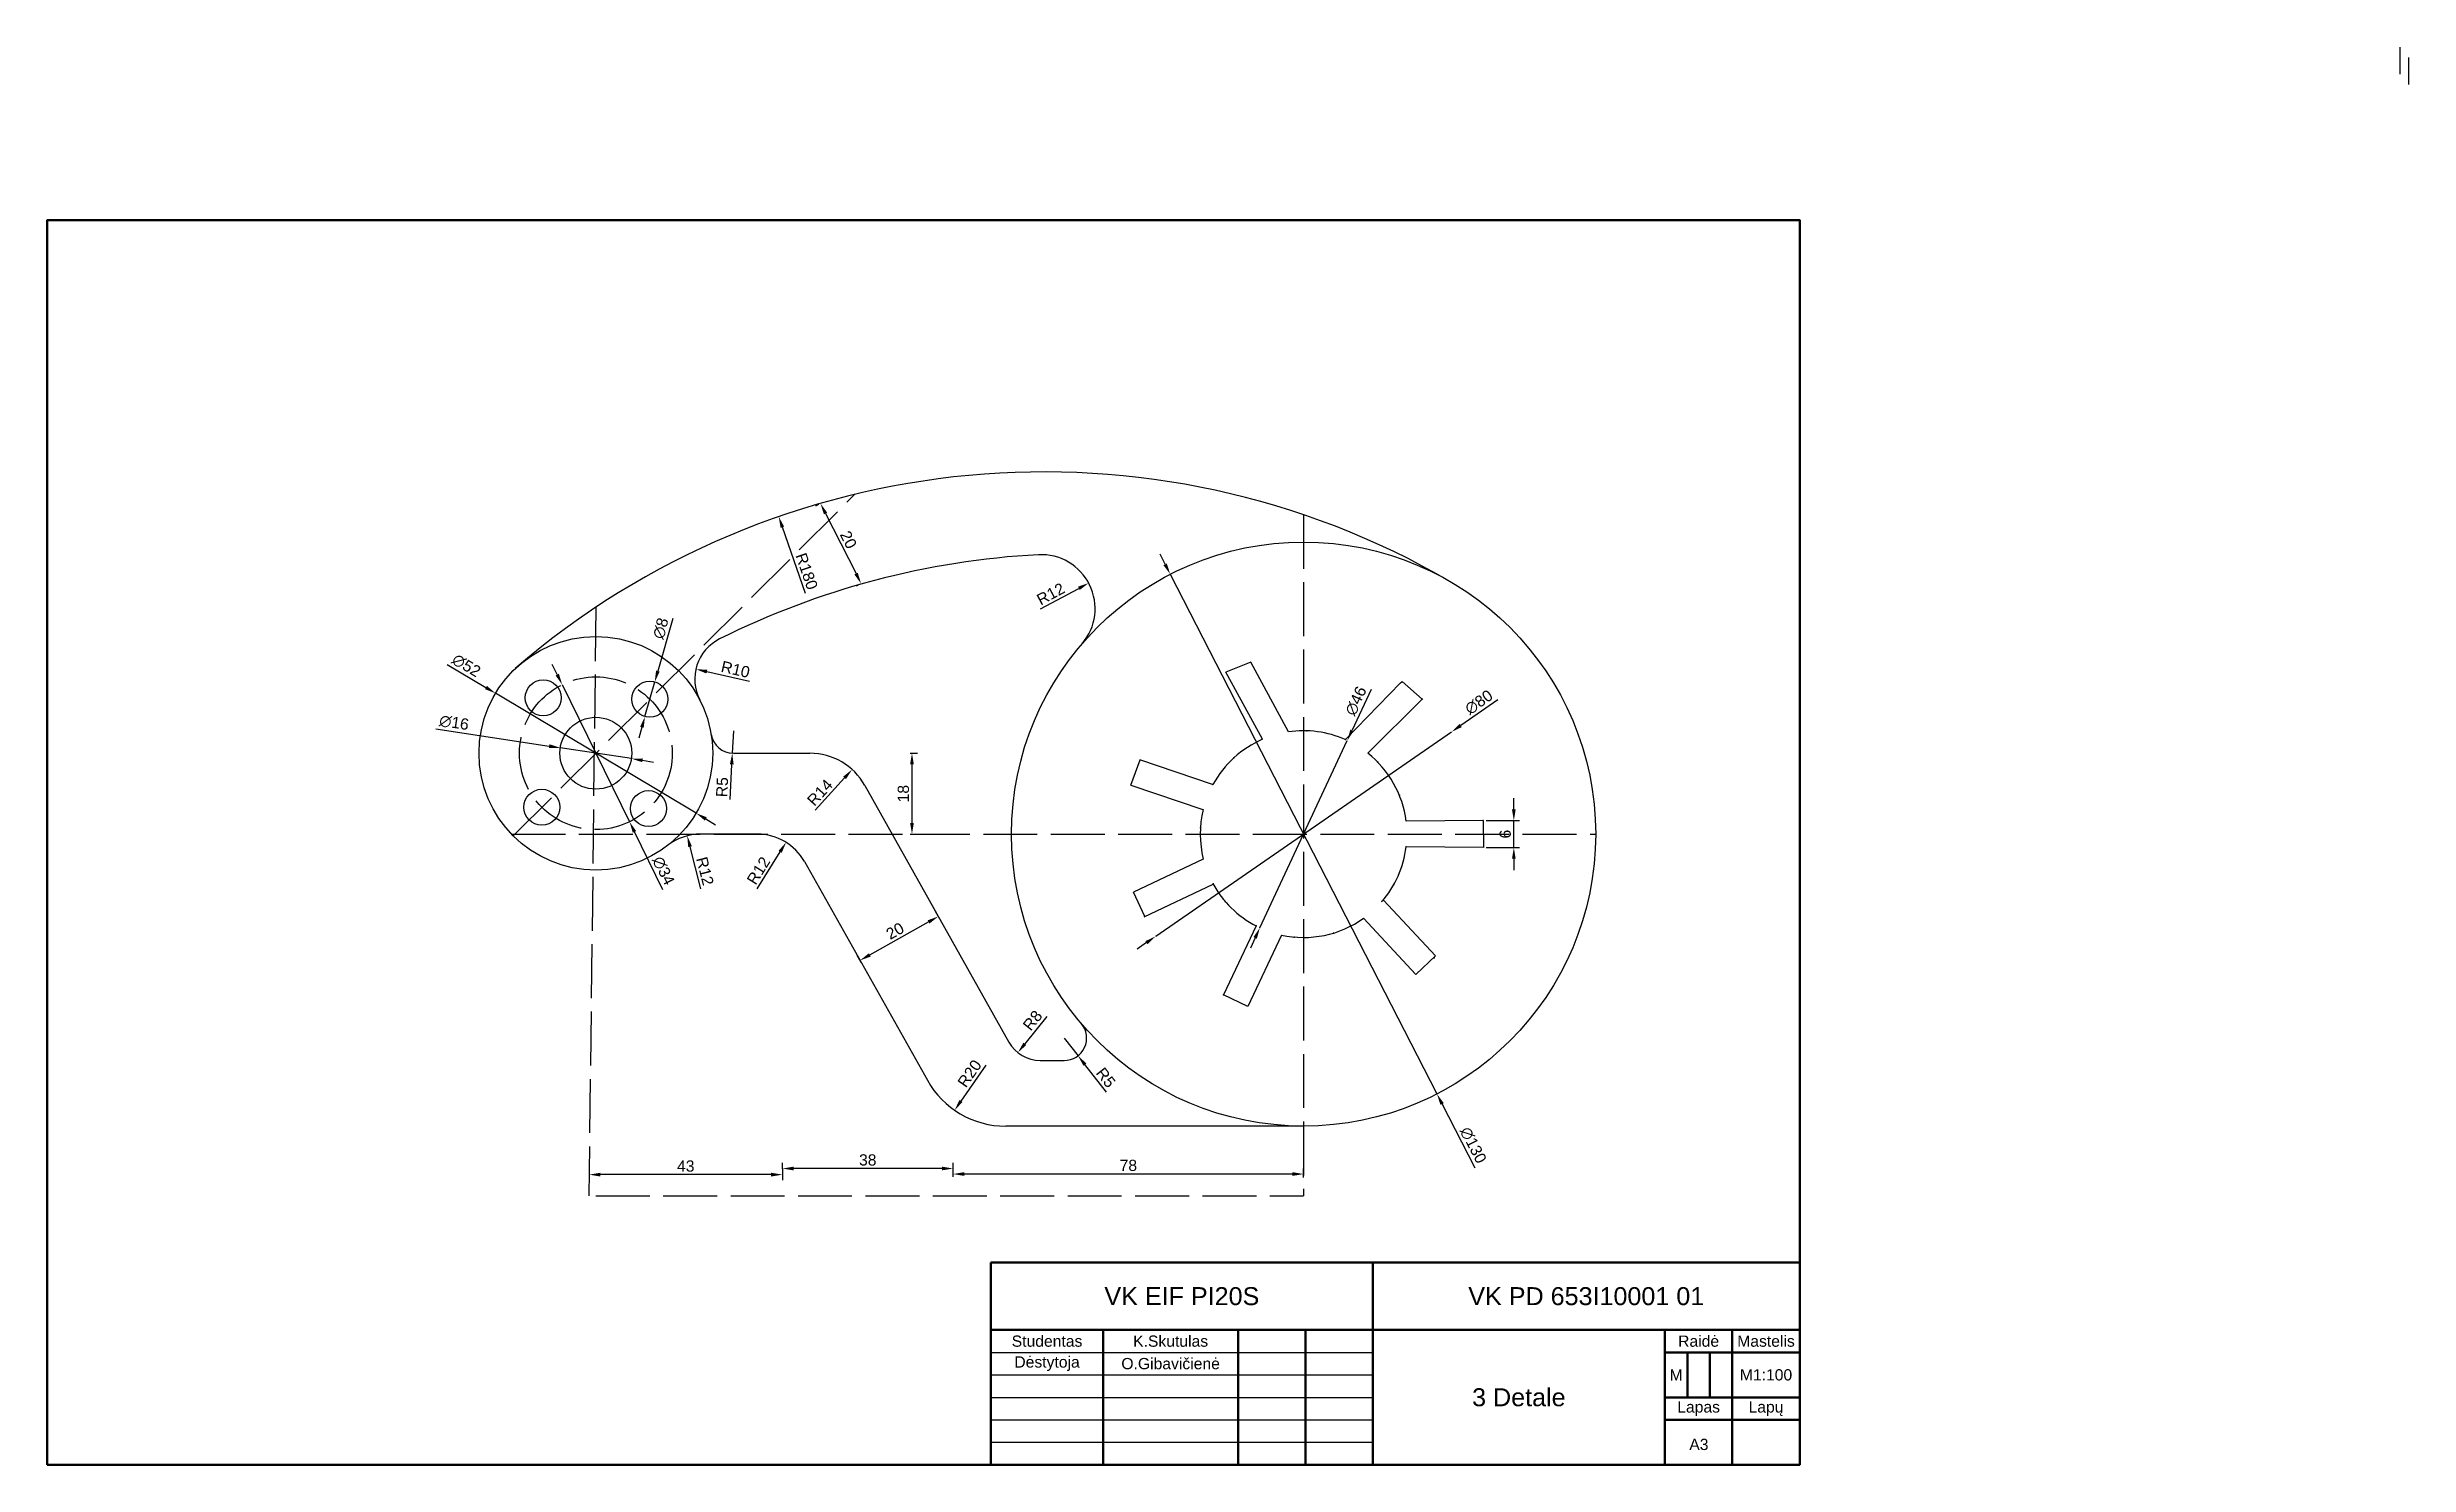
# Model space of a CAD drawing. Header units: millimetres. Extents: x 20 to 546, y 10 to 325.
import ezdxf

# ---------------------------------------------------------------- set-up
doc = ezdxf.new("R2010")
doc.units = ezdxf.units.MM
doc.linetypes.add('ACAD_ISO02W100', pattern=[15, 12, -3])
doc.layers.add('Asys', color=1, linetype='ACAD_ISO02W100')
doc.layers.add('Matmenys', color=74, linetype='Continuous')
doc.layers.add('Konturas', color=7, linetype='Continuous', lineweight=30)
doc.styles.get("Standard").update_dxf_attribs({"font": 'arial.ttf'})
doc.dimstyles.new('ISO-25', dxfattribs={"dimtxt": 2.5, "dimasz": 2.5, "dimexe": 1.25, "dimexo": 0.625, "dimtad": 1, "dimtxsty": 'Standard', "dimcen": 2.5, "dimadec": 0, "dimazin": 0, "dimtfac": 1, "dimtmove": 0, "dimatfit": 3, "dimfxl": 1, "dimarcsym": 0})

# ---------------------------------------------------------------- blocks, each defined once
blk = doc.blocks.new('*D4')
at = {"layer": 'Defpoints', "color": 0, "lineweight": 30, "transparency": 16777216}
for p in [(218.32, 132.04), (218.89, 131.02), (201.45, 121.23)]:
    blk.add_point(p, dxfattribs=at)
at = {"layer": 'Matmenys', "color": 0, "lineweight": -2, "transparency": 16777216}
for p, q in [((218.58, 131.57), (217.7, 133.13)), ((203.06, 123.47), (216.14, 130.82)), ((201.15, 121.77), (200.27, 123.34))]:
    blk.add_line(p, q, dxfattribs=at)
at = {"layer": 'Matmenys', "color": 0, "lineweight": 30, "transparency": 16777216}
for points in [[(215.93, 131.18), (216.34, 130.45), (218.32, 132.04)], [(202.85, 123.84), (203.26, 123.11), (200.88, 122.25)]]:
    blk.add_solid(points, dxfattribs=at)
at = {"layer": 'Matmenys', "color": 0, "lineweight": 30, "transparency": 16777216, "insert": (208.67, 128.8), "char_height": 2.5, "attachment_point": 5, "rotation": 29.3165}
blk.add_mtext('20', dxfattribs=at)
blk = doc.blocks.new('*D5')
at = {"layer": 'Defpoints', "color": 0, "lineweight": 30, "transparency": 16777216}
for p in [(246.31, 104.97), (249.39, 101.03)]:
    blk.add_point(p, dxfattribs=at)
at = {"layer": 'Matmenys', "color": 0, "lineweight": -2, "transparency": 16777216}
for p, q in [((246.31, 104.97), (249.39, 101.03)), ((255.73, 92.91), (250.93, 99.06))]:
    blk.add_line(p, q, dxfattribs=at)
at = {"layer": 'Matmenys', "color": 0, "lineweight": 30, "transparency": 16777216}
blk.add_solid([(251.25, 99.32), (250.6, 98.8), (249.39, 101.03)], dxfattribs=at)
at = {"layer": 'Matmenys', "color": 0, "lineweight": 30, "transparency": 16777216, "insert": (255.59, 96.17), "char_height": 2.5, "attachment_point": 5, "rotation": 308.0207}
blk.add_mtext('R5', dxfattribs=at)
blk = doc.blocks.new('*D6')
at = {"layer": 'Defpoints', "color": 0, "lineweight": 30, "transparency": 16777216}
for p in [(241, 107.98), (236.01, 101.73)]:
    blk.add_point(p, dxfattribs=at)
at = {"layer": 'Matmenys', "color": 0, "lineweight": -2, "transparency": 16777216}
blk.add_line((242.43, 109.77), (237.57, 103.69), dxfattribs=at)
at = {"layer": 'Matmenys', "color": 0, "lineweight": 30, "transparency": 16777216}
blk.add_solid([(237.24, 103.95), (237.89, 103.43), (236.01, 101.73)], dxfattribs=at)
at = {"layer": 'Matmenys', "color": 0, "lineweight": 30, "transparency": 16777216, "insert": (239.29, 108.89), "char_height": 2.5, "attachment_point": 5, "rotation": 51.3747}
blk.add_mtext('R8', dxfattribs=at)
blk = doc.blocks.new('*D7')
at = {"layer": 'Defpoints', "color": 0, "lineweight": 30, "transparency": 16777216}
for p in [(233.3, 105.36), (221.93, 88.91)]:
    blk.add_point(p, dxfattribs=at)
at = {"layer": 'Matmenys', "color": 0, "lineweight": -2, "transparency": 16777216}
blk.add_line((228.87, 98.95), (223.35, 90.96), dxfattribs=at)
at = {"layer": 'Matmenys', "color": 0, "lineweight": 30, "transparency": 16777216}
blk.add_solid([(223.01, 91.2), (223.69, 90.73), (221.93, 88.91)], dxfattribs=at)
at = {"layer": 'Matmenys', "color": 0, "lineweight": 30, "transparency": 16777216, "insert": (225.26, 97.07), "char_height": 2.5, "attachment_point": 5, "rotation": 55.3445}
blk.add_mtext('R20', dxfattribs=at)
blk = doc.blocks.new('*D8')
at = {"layer": 'Defpoints', "color": 0, "lineweight": 30, "transparency": 16777216}
for p in [(199.12, 164.74), (189.73, 154.36)]:
    blk.add_point(p, dxfattribs=at)
at = {"layer": 'Matmenys', "color": 0, "lineweight": -2, "transparency": 16777216}
blk.add_line((190.93, 155.68), (197.45, 162.88), dxfattribs=at)
at = {"layer": 'Matmenys', "color": 0, "lineweight": 30, "transparency": 16777216}
blk.add_solid([(197.14, 163.16), (197.75, 162.6), (199.12, 164.74)], dxfattribs=at)
at = {"layer": 'Matmenys', "color": 0, "lineweight": 30, "transparency": 16777216, "insert": (191.95, 159.62), "char_height": 2.5, "attachment_point": 5, "rotation": 47.8521}
blk.add_mtext('R14', dxfattribs=at)
blk = doc.blocks.new('*D9')
at = {"layer": 'Defpoints', "color": 0, "lineweight": 30, "transparency": 16777216}
for p in [(172.45, 168.36), (172.69, 173.36)]:
    blk.add_point(p, dxfattribs=at)
at = {"layer": 'Matmenys', "color": 0, "lineweight": -2, "transparency": 16777216}
for p, q in [((172.69, 173.36), (172.45, 168.36)), ((171.96, 158.08), (172.33, 165.87))]:
    blk.add_line(p, q, dxfattribs=at)
at = {"layer": 'Matmenys', "color": 0, "lineweight": 30, "transparency": 16777216}
blk.add_solid([(171.92, 165.89), (172.75, 165.85), (172.45, 168.36)], dxfattribs=at)
at = {"layer": 'Matmenys', "color": 0, "lineweight": 30, "transparency": 16777216, "insert": (170.19, 160.81), "char_height": 2.5, "attachment_point": 5, "rotation": 87.2881}
blk.add_mtext('R5', dxfattribs=at)
blk = doc.blocks.new('*D10')
at = {"layer": 'Defpoints', "color": 0, "lineweight": 30, "transparency": 16777216}
for p in [(162.43, 149.98), (165.42, 138.36)]:
    blk.add_point(p, dxfattribs=at)
at = {"layer": 'Matmenys', "color": 0, "lineweight": -2, "transparency": 16777216}
blk.add_line((165.47, 138.17), (163.05, 147.56), dxfattribs=at)
at = {"layer": 'Matmenys', "color": 0, "lineweight": 30, "transparency": 16777216}
blk.add_solid([(163.46, 147.66), (162.65, 147.46), (162.43, 149.98)], dxfattribs=at)
at = {"layer": 'Matmenys', "color": 0, "lineweight": 30, "transparency": 16777216, "insert": (166.39, 142.12), "char_height": 2.5, "attachment_point": 5, "rotation": 284.408}
blk.add_mtext('R12', dxfattribs=at)
blk = doc.blocks.new('*D11')
at = {"layer": 'Defpoints', "color": 0, "lineweight": 30, "transparency": 16777216}
for p in [(184.43, 148.54), (178.07, 138.36)]:
    blk.add_point(p, dxfattribs=at)
at = {"layer": 'Matmenys', "color": 0, "lineweight": -2, "transparency": 16777216}
blk.add_line((177.96, 138.19), (183.1, 146.42), dxfattribs=at)
at = {"layer": 'Matmenys', "color": 0, "lineweight": 30, "transparency": 16777216}
blk.add_solid([(182.75, 146.64), (183.46, 146.19), (184.43, 148.54)], dxfattribs=at)
at = {"layer": 'Matmenys', "color": 0, "lineweight": 30, "transparency": 16777216, "insert": (178.28, 142.24), "char_height": 2.5, "attachment_point": 5, "rotation": 58.0046}
blk.add_mtext('R12', dxfattribs=at)
blk = doc.blocks.new('*D12')
at = {"layer": 'Defpoints', "color": 0, "lineweight": -3, "transparency": 16777216}
for p in [(155.2, 184.23), (153.02, 176.53)]:
    blk.add_point(p, dxfattribs=at)
at = {"layer": 'Matmenys', "color": 0, "lineweight": -2, "transparency": 16777216}
for p, q in [((159.19, 198.31), (155.89, 186.63)), ((153.02, 176.53), (155.2, 184.23)), ((152.34, 174.13), (151.66, 171.72))]:
    blk.add_line(p, q, dxfattribs=at)
at = {"layer": 'Matmenys', "color": 0, "lineweight": -3, "transparency": 16777216}
for points in [[(155.49, 186.75), (156.29, 186.52), (155.2, 184.23)], [(151.94, 174.24), (152.74, 174.01), (153.02, 176.53)]]:
    blk.add_solid(points, dxfattribs=at)
at = {"layer": 'Matmenys', "color": 0, "lineweight": -3, "transparency": 16777216, "insert": (156.53, 196.15), "char_height": 2.5, "attachment_point": 5, "rotation": 74.1802}
blk.add_mtext('∅8', dxfattribs=at)
blk = doc.blocks.new('*D13')
at = {"layer": 'Defpoints', "color": 0, "lineweight": -3, "transparency": 16777216}
for p in [(134.6, 183.62), (149.59, 153.1)]:
    blk.add_point(p, dxfattribs=at)
at = {"layer": 'Matmenys', "color": 0, "lineweight": -2, "transparency": 16777216}
for p, q in [((133.49, 185.86), (132.39, 188.1)), ((134.6, 183.62), (149.59, 153.1)), ((157.03, 137.96), (150.69, 150.86))]:
    blk.add_line(p, q, dxfattribs=at)
at = {"layer": 'Matmenys', "color": 0, "lineweight": -3, "transparency": 16777216}
for points in [[(133.87, 186.04), (133.12, 185.68), (134.6, 183.62)], [(151.07, 151.04), (150.32, 150.67), (149.59, 153.1)]]:
    blk.add_solid(points, dxfattribs=at)
at = {"layer": 'Matmenys', "color": 0, "lineweight": -3, "transparency": 16777216, "insert": (157.14, 142.21), "char_height": 2.5, "attachment_point": 5, "rotation": 296.167}
blk.add_mtext('∅34', dxfattribs=at)
blk = doc.blocks.new('*D14')
at = {"layer": 'Defpoints', "color": 0, "lineweight": -3, "transparency": 16777216}
for p in [(134.18, 169.56), (150, 167.16)]:
    blk.add_point(p, dxfattribs=at)
at = {"layer": 'Matmenys', "color": 0, "lineweight": -2, "transparency": 16777216}
for p, q in [((106.51, 173.77), (131.71, 169.94)), ((150, 167.16), (134.18, 169.56)), ((152.47, 166.78), (154.95, 166.4))]:
    blk.add_line(p, q, dxfattribs=at)
at = {"layer": 'Matmenys', "color": 0, "lineweight": -3, "transparency": 16777216}
for points in [[(131.78, 170.35), (131.65, 169.52), (134.18, 169.56)], [(152.54, 167.19), (152.41, 166.37), (150, 167.16)]]:
    blk.add_solid(points, dxfattribs=at)
at = {"layer": 'Matmenys', "color": 0, "lineweight": -3, "transparency": 16777216, "insert": (110.54, 175.15), "char_height": 2.5, "attachment_point": 5, "rotation": 351.3549}
blk.add_mtext('∅16', dxfattribs=at)
blk = doc.blocks.new('*D15')
at = {"layer": 'Defpoints', "color": 0, "lineweight": -3, "transparency": 16777216}
for p in [(119.78, 181.7), (164.41, 155.02)]:
    blk.add_point(p, dxfattribs=at)
at = {"layer": 'Matmenys', "color": 0, "lineweight": -2, "transparency": 16777216}
for p, q in [((109.02, 188.12), (117.63, 182.98)), ((164.41, 155.02), (119.78, 181.7)), ((166.56, 153.74), (168.7, 152.45))]:
    blk.add_line(p, q, dxfattribs=at)
at = {"layer": 'Matmenys', "color": 0, "lineweight": -3, "transparency": 16777216}
for points in [[(117.84, 183.34), (117.42, 182.62), (119.78, 181.7)], [(166.77, 154.1), (166.34, 153.38), (164.41, 155.02)]]:
    blk.add_solid(points, dxfattribs=at)
at = {"layer": 'Matmenys', "color": 0, "lineweight": -3, "transparency": 16777216, "insert": (113.26, 187.88), "char_height": 2.5, "attachment_point": 5, "rotation": 329.1356}
blk.add_mtext('∅52', dxfattribs=at)
blk = doc.blocks.new('*D16')
at = {"layer": 'Defpoints', "color": 0, "lineweight": -3, "transparency": 16777216}
for p in [(269.92, 208.19), (329.27, 92.53)]:
    blk.add_point(p, dxfattribs=at)
at = {"layer": 'Matmenys', "color": 0, "lineweight": -2, "transparency": 16777216}
for p, q in [((268.78, 210.41), (267.64, 212.64)), ((269.92, 208.19), (329.27, 92.53)), ((337.74, 76.01), (330.41, 90.3))]:
    blk.add_line(p, q, dxfattribs=at)
at = {"layer": 'Matmenys', "color": 0, "lineweight": -3, "transparency": 16777216}
for points in [[(269.15, 210.6), (268.41, 210.22), (269.92, 208.19)], [(330.78, 90.49), (330.04, 90.11), (329.27, 92.53)]]:
    blk.add_solid(points, dxfattribs=at)
at = {"layer": 'Matmenys', "color": 0, "lineweight": -3, "transparency": 16777216, "insert": (337.33, 81.13), "char_height": 2.5, "attachment_point": 5, "rotation": 297.161}
blk.add_mtext('∅130', dxfattribs=at)
blk = doc.blocks.new('*D17')
at = {"layer": 'Defpoints', "color": 0, "lineweight": -3, "transparency": 16777216}
for p in [(309.32, 171.2), (289.87, 129.52)]:
    blk.add_point(p, dxfattribs=at)
at = {"layer": 'Matmenys', "color": 0, "lineweight": -2, "transparency": 16777216}
for p, q in [((314.63, 182.57), (310.38, 173.47)), ((289.87, 129.52), (309.32, 171.2)), ((288.81, 127.25), (287.76, 124.98))]:
    blk.add_line(p, q, dxfattribs=at)
at = {"layer": 'Matmenys', "color": 0, "lineweight": -3, "transparency": 16777216}
for points in [[(310, 173.64), (310.75, 173.29), (309.32, 171.2)], [(288.43, 127.43), (289.19, 127.07), (289.87, 129.52)]]:
    blk.add_solid(points, dxfattribs=at)
at = {"layer": 'Matmenys', "color": 0, "lineweight": -3, "transparency": 16777216, "insert": (311.24, 179.99), "char_height": 2.5, "attachment_point": 5, "rotation": 64.9869}
blk.add_mtext('∅46', dxfattribs=at)
blk = doc.blocks.new('*D18')
at = {"layer": 'Defpoints', "color": 0, "lineweight": 30, "transparency": 16777216}
for p in [(332.5, 173.1), (266.69, 127.62)]:
    blk.add_point(p, dxfattribs=at)
at = {"layer": 'Matmenys', "color": 0, "lineweight": -2, "transparency": 16777216}
for p, q in [((342.82, 180.23), (334.56, 174.52)), ((266.69, 127.62), (332.5, 173.1)), ((264.63, 126.2), (262.57, 124.78))]:
    blk.add_line(p, q, dxfattribs=at)
at = {"layer": 'Matmenys', "color": 0, "lineweight": 30, "transparency": 16777216}
for points in [[(334.32, 174.86), (334.8, 174.18), (332.5, 173.1)], [(264.39, 126.54), (264.87, 125.85), (266.69, 127.62)]]:
    blk.add_solid(points, dxfattribs=at)
at = {"layer": 'Matmenys', "color": 0, "lineweight": -3, "transparency": 16777216, "insert": (338.6, 179.71), "char_height": 2.5, "attachment_point": 5, "rotation": 34.6454}
blk.add_mtext('∅80', dxfattribs=at)
blk = doc.blocks.new('*D19')
at = {"layer": 'Defpoints', "color": 0, "lineweight": -3, "transparency": 16777216}
for p in [(192.23, 224.01), (201.13, 206.1), (201.27, 206.17)]:
    blk.add_point(p, dxfattribs=at)
at = {"layer": 'Matmenys', "color": 0, "lineweight": -2, "transparency": 16777216}
for p, q in [((191.67, 223.73), (190.97, 223.37)), ((193.21, 221.71), (200, 208.33)), ((200.71, 205.89), (200.01, 205.53))]:
    blk.add_line(p, q, dxfattribs=at)
at = {"layer": 'Matmenys', "color": 0, "lineweight": -3, "transparency": 16777216}
for points in [[(193.58, 221.89), (192.84, 221.52), (192.08, 223.94)], [(200.37, 208.52), (199.62, 208.14), (201.13, 206.1)]]:
    blk.add_solid(points, dxfattribs=at)
at = {"layer": 'Matmenys', "color": 0, "lineweight": -3, "transparency": 16777216, "insert": (198.3, 215.88), "char_height": 2.5, "attachment_point": 5, "rotation": 296.8832}
blk.add_mtext('20', dxfattribs=at)
blk = doc.blocks.new('*D20')
at = {"layer": 'Defpoints', "color": 0, "lineweight": -3, "transparency": 16777216}
for p in [(182.78, 221.02), (241.76, 50.96)]:
    blk.add_point(p, dxfattribs=at)
at = {"layer": 'Matmenys', "color": 0, "lineweight": -2, "transparency": 16777216}
blk.add_line((188.71, 203.91), (183.6, 218.66), dxfattribs=at)
at = {"layer": 'Matmenys', "color": 0, "lineweight": -3, "transparency": 16777216}
blk.add_solid([(183.99, 218.8), (183.2, 218.52), (182.78, 221.02)], dxfattribs=at)
at = {"layer": 'Matmenys', "color": 0, "lineweight": -3, "transparency": 16777216, "insert": (189.01, 208.86), "char_height": 2.5, "attachment_point": 5, "rotation": 289.1278}
blk.add_mtext('R180', dxfattribs=at)
blk = doc.blocks.new('*D21')
at = {"layer": 'Defpoints', "color": 0, "lineweight": -3, "transparency": 16777216}
for p in [(251.77, 206.24), (241.2, 200.55)]:
    blk.add_point(p, dxfattribs=at)
at = {"layer": 'Matmenys', "color": 0, "lineweight": -2, "transparency": 16777216}
blk.add_line((241.03, 200.46), (249.57, 205.05), dxfattribs=at)
at = {"layer": 'Matmenys', "color": 0, "lineweight": -3, "transparency": 16777216}
blk.add_solid([(249.37, 205.42), (249.77, 204.69), (251.77, 206.24)], dxfattribs=at)
at = {"layer": 'Matmenys', "color": 0, "lineweight": -3, "transparency": 16777216, "insert": (243.31, 203.82), "char_height": 2.5, "attachment_point": 5, "rotation": 28.2876}
blk.add_mtext('R12', dxfattribs=at)
blk = doc.blocks.new('*D22')
at = {"layer": 'Defpoints', "color": 0, "lineweight": -3, "transparency": 16777216}
for p in [(164.35, 187.07), (174.1, 184.84)]:
    blk.add_point(p, dxfattribs=at)
at = {"layer": 'Matmenys', "color": 0, "lineweight": -2, "transparency": 16777216}
blk.add_line((176.26, 184.35), (166.78, 186.51), dxfattribs=at)
at = {"layer": 'Matmenys', "color": 0, "lineweight": -3, "transparency": 16777216}
blk.add_solid([(166.88, 186.92), (166.69, 186.11), (164.35, 187.07)], dxfattribs=at)
at = {"layer": 'Matmenys', "color": 0, "lineweight": -3, "transparency": 16777216, "insert": (173.16, 187.01), "char_height": 2.5, "attachment_point": 5, "rotation": 347.1553}
blk.add_mtext('R10', dxfattribs=at)
blk = doc.blocks.new('*D23')
at = {"layer": 'Defpoints', "color": 0, "lineweight": 30, "transparency": 16777216}
for p in [(211.42, 168.36), (211.42, 150.36), (212.44, 150.36)]:
    blk.add_point(p, dxfattribs=at)
at = {"layer": 'Matmenys', "color": 0, "lineweight": -2, "transparency": 16777216}
for p, q in [((212.05, 168.36), (213.69, 168.36)), ((212.44, 165.86), (212.44, 152.86)), ((212.05, 150.36), (213.69, 150.36))]:
    blk.add_line(p, q, dxfattribs=at)
at = {"layer": 'Matmenys', "color": 0, "lineweight": 30, "transparency": 16777216}
for points in [[(212.02, 165.86), (212.86, 165.86), (212.44, 168.36)], [(212.02, 152.86), (212.86, 152.86), (212.44, 150.36)]]:
    blk.add_solid(points, dxfattribs=at)
at = {"layer": 'Matmenys', "color": 0, "lineweight": -3, "transparency": 16777216, "insert": (210.54, 159.36), "char_height": 2.5, "attachment_point": 5, "rotation": 90}
blk.add_mtext('18', dxfattribs=at)
blk = doc.blocks.new('*D24')
at = {"layer": 'Defpoints', "color": 0, "lineweight": 30, "transparency": 16777216}
for p in [(339.59, 153.36), (346.38, 153.36), (339.59, 147.36)]:
    blk.add_point(p, dxfattribs=at)
at = {"layer": 'Matmenys', "color": 0, "lineweight": -2, "transparency": 16777216}
for p, q in [((346.38, 155.86), (346.38, 158.36)), ((340.22, 153.36), (347.63, 153.36)), ((346.38, 147.36), (346.38, 153.36)), ((340.22, 147.36), (347.63, 147.36)), ((346.38, 144.86), (346.38, 142.36))]:
    blk.add_line(p, q, dxfattribs=at)
at = {"layer": 'Matmenys', "color": 0, "lineweight": 30, "transparency": 16777216}
for points in [[(345.96, 155.86), (346.79, 155.86), (346.38, 153.36)], [(345.96, 144.86), (346.79, 144.86), (346.38, 147.36)]]:
    blk.add_solid(points, dxfattribs=at)
at = {"layer": 'Matmenys', "color": 0, "lineweight": -3, "transparency": 16777216, "insert": (344.47, 150.36), "char_height": 2.5, "attachment_point": 5, "rotation": 90}
blk.add_mtext('6', dxfattribs=at)
blk = doc.blocks.new('*D25')
at = {"layer": 'Defpoints', "color": 0, "lineweight": -3, "transparency": 16777216}
for p in [(221.59, 74.7), (221.59, 73.49), (299.59, 73.34)]:
    blk.add_point(p, dxfattribs=at)
at = {"layer": 'Matmenys', "color": 0, "lineweight": -2, "transparency": 16777216}
for p, q in [((221.59, 74.11), (221.59, 75.95)), ((297.09, 74.7), (224.09, 74.7)), ((299.59, 73.97), (299.59, 75.95))]:
    blk.add_line(p, q, dxfattribs=at)
at = {"layer": 'Matmenys', "color": 0, "lineweight": -3, "transparency": 16777216}
for points in [[(224.09, 75.12), (224.09, 74.29), (221.59, 74.7)], [(297.09, 75.12), (297.09, 74.29), (299.59, 74.7)]]:
    blk.add_solid(points, dxfattribs=at)
at = {"layer": 'Matmenys', "color": 0, "lineweight": -3, "transparency": 16777216, "insert": (260.59, 76.61), "char_height": 2.5, "attachment_point": 5}
blk.add_mtext('78', dxfattribs=at)
blk = doc.blocks.new('*D26')
at = {"layer": 'Defpoints', "color": 0, "lineweight": -3, "transparency": 16777216}
for p in [(183.6, 75.93), (183.6, 75.26), (221.59, 74.7)]:
    blk.add_point(p, dxfattribs=at)
at = {"layer": 'Matmenys', "color": 0, "lineweight": -2, "transparency": 16777216}
for p, q in [((183.6, 75.88), (183.6, 77.18)), ((219.09, 75.93), (186.1, 75.93)), ((221.59, 75.33), (221.59, 77.18))]:
    blk.add_line(p, q, dxfattribs=at)
at = {"layer": 'Matmenys', "color": 0, "lineweight": -3, "transparency": 16777216}
for points in [[(186.1, 76.35), (186.1, 75.52), (183.6, 75.93)], [(219.09, 76.35), (219.09, 75.52), (221.59, 75.93)]]:
    blk.add_solid(points, dxfattribs=at)
at = {"layer": 'Matmenys', "color": 0, "lineweight": -3, "transparency": 16777216, "insert": (202.6, 77.83), "char_height": 2.5, "attachment_point": 5}
blk.add_mtext('38', dxfattribs=at)
blk = doc.blocks.new('*D27')
at = {"layer": 'Defpoints', "color": 0, "lineweight": -3, "transparency": 16777216}
for p in [(140.6, 75.93), (140.6, 74.57), (183.6, 76.53)]:
    blk.add_point(p, dxfattribs=at)
at = {"layer": 'Matmenys', "color": 0, "lineweight": -2, "transparency": 16777216}
for p, q in [((140.6, 75.31), (140.6, 73.32)), ((181.1, 74.57), (143.1, 74.57)), ((183.6, 75.91), (183.6, 73.32))]:
    blk.add_line(p, q, dxfattribs=at)
at = {"layer": 'Matmenys', "color": 0, "lineweight": -3, "transparency": 16777216}
for points in [[(143.1, 74.99), (143.1, 74.15), (140.6, 74.57)], [(181.1, 74.99), (181.1, 74.15), (183.6, 74.57)]]:
    blk.add_solid(points, dxfattribs=at)
at = {"layer": 'Matmenys', "color": 0, "lineweight": -3, "transparency": 16777216, "insert": (162.1, 76.47), "char_height": 2.5, "attachment_point": 5}
blk.add_mtext('43', dxfattribs=at)

msp = doc.modelspace()

# ---------------------------------------------------------------- linework, layer by layer
at = {"lineweight": 50}
for p, q in [((230, 55), (410, 55)), ((315, 10), (315, 55)), ((230, 40), (410, 40)), ((255, 10), (255, 40)), ((285, 10), (285, 40)), ((300, 10), (300, 40)), ((380, 10), (380, 40)), ((395, 10), (395, 40)), ((380, 35), (410, 35)), ((385, 35), (385, 25)), ((390, 35), (390, 25)), ((380, 25), (410, 25)), ((380, 20), (410, 20))]:
    msp.add_line(p, q, dxfattribs=at)
for p, q in [((230, 35), (315, 35)), ((230, 30), (315, 30)), ((230, 25), (315, 25)), ((230, 20), (315, 20)), ((230, 15), (315, 15))]:
    msp.add_line(p, q)
msp.add_lwpolyline([(20, 10), (410, 10), (410, 287), (20, 287)], close=True, dxfattribs=at)
msp.add_lwpolyline([(230, 55), (230, 10), (410, 10), (410, 55)], dxfattribs=at)
at = {"layer": 'Asys', "lineweight": -3}
for p, q in [((123.709, 149.973), (199.715, 225.98)), ((299.594, 221.415), (299.594, 69.844)), ((142.093, 200.847), (140.548, 69.844)), ((123.332, 150.358), (364.594, 150.358)), ((142.093, 69.844), (299.594, 69.844))]:
    msp.add_line(p, q, dxfattribs=at)
msp.add_circle((142.093, 168.358), 17, dxfattribs=at)
at = {"layer": 'Konturas', "lineweight": 30}
for p, q in [((543.607, 319.487), (543.607, 325.487)), ((545.539, 317.188), (545.539, 323.188)), ((287.856, 188.597), (282.26, 186.432)), ((290.437, 171.488), (282.26, 186.432)), ((296.214, 173.108), (287.856, 188.597)), ((321.183, 184.006), (308.882, 171.399)), ((321.183, 184.006), (321.516, 184.347)), ((325.989, 180.414), (321.516, 184.347)), ((313.912, 168.358), (325.994, 180.409)), ((172.688, 168.358), (189.729, 168.358)), ((290.437, 171.488), (290.449, 171.462)), ((261.173, 161.279), (263.207, 166.924)), ((279.343, 161.412), (263.175, 166.901)), ((201.936, 161.213), (234.026, 104.068)), ((261.173, 161.279), (277.135, 155.833)), ((279.343, 161.412), (279.412, 161.388)), ((277.135, 155.833), (277.249, 155.805)), ((339.594, 153.358), (322.409, 153.272)), ((339.594, 153.358), (339.482, 153.358)), ((339.594, 150.358), (339.594, 153.358)), ((178.069, 150.358), (165.417, 150.358)), ((339.594, 147.358), (322.421, 147.544)), ((339.594, 150.358), (339.594, 147.358)), ((188.533, 144.234), (215.862, 95.565)), ((277.276, 144.802), (261.743, 137.424)), ((277.276, 144.802), (277.262, 144.838)), ((264.235, 132.007), (261.704, 137.447)), ((264.096, 131.923), (279.439, 139.247)), ((279.439, 139.247), (279.397, 139.355)), ((312.945, 131.629), (324.569, 119.113)), ((317.385, 135.665), (316.966, 135.284)), ((317.385, 135.665), (328.921, 123.244)), ((289.034, 129.926), (281.751, 114.559)), ((294.664, 127.851), (287.151, 111.999)), ((294.664, 127.851), (294.682, 127.889)), ((324.569, 119.113), (328.921, 123.244)), ((287.173, 111.989), (281.751, 114.559)), ((240.975, 99.985), (246.289, 99.968)), ((299.594, 85.358), (233.301, 85.358))]:
    msp.add_line(p, q, dxfattribs=at)
for centre, radius in [((299.594, 150.358), 65), ((142.093, 168.358), 26), ((130.381, 180.68), 4), ((154.114, 180.379), 4), ((142.093, 168.358), 8), ((130.073, 156.337), 4), ((153.806, 156.036), 4)]:
    msp.add_circle(centre, radius, dxfattribs=at)
for centre, radius, start, end in [((241.76, 50.959), 180, 59.80751, 130.79484), ((250.118, 32.789), 180, 93.04174, 116.56299), ((241.203, 200.552), 12, 319.31722, 93.04174), ((174.097, 184.844), 10, 116.56299, 207.2547), ((172.688, 173.358), 5, 189.2818, 270), ((189.729, 154.358), 14, 29.31647, 90), ((299.594, 150.358), 23, 113.43034, 151.34211), ((299.594, 150.358), 23, 66.18208, 98.45045), ((299.594, 150.358), 23, 7.27933, 51.50005), ((299.594, 150.358), 23, 166.30075, 193.98036), ((165.417, 138.358), 12, 90, 127.86365), ((178.069, 138.358), 12, 29.31647, 90), ((299.594, 150.358), 23, 319.04936, 352.9711), ((299.594, 150.358), 23, 208.58116, 242.66763), ((299.594, 150.358), 23, 257.66684, 305.48178), ((246.306, 104.968), 5, 269.81393, 40.42383), ((241.001, 107.985), 8, 209.31647, 269.81393), ((233.301, 105.358), 20, 209.31647, 270)]:
    msp.add_arc(centre, radius, start, end, dxfattribs=at)
for p in [(325.994, 180.409), (300.3, 173.347), (308.882, 171.399), (284.096, 167.352), (316.105, 166.37), (320.91, 158.997), (276.638, 151.768), (322.421, 147.544), (319.693, 139.176), (282.133, 135.388), (289.034, 129.926), (297.481, 127.455), (306.238, 128.339), (328.638, 122.854), (281.751, 114.559)]:
    msp.add_point(p, dxfattribs=at)

# ---------------------------------------------------------------- texts
at = {"attachment_point": 5}
for s, width, heights, insert, char_height in [('\\pxqc;VK EIF PI20S', 85, [0], (272.5, 47.5), 4), ('\\pxqc;VK PD 653I10001 01', 95, [0], (362.5, 47.5), 4), ('\\pxqc;Studentas', 25, [0], (242.5, 37.5), 2.5), ('\\pxqc;K.Skutulas', 30, [0], (270, 37.5), 2.5), ('\\pxqc;Raid{\\fArial|b0|i0|c186|p34;ė}', 15, [2.541], (387.5, 37.5), 2.5), ('\\pxqc;Mastelis', 15, [0], (402.5, 37.5), 2.5), ('\\pxqc;D{\\fArial|b0|i0|c186|p34;ėstytoja}', 25, [0], (242.5, 32.5), 2.5), ('\\pxqc;O.Gibavi{\\fArial|b0|i0|c186|p34;čienė}', 30, [0], (270, 32.5), 2.5), ('\\pxqc;3 Detale', 65, [0], (347.5, 25), 4), ('\\pxqc;M', 5, [0], (382.5, 30), 2.5), ('\\pxqc;M1:100', 15, [0], (402.5, 30), 2.5), ('\\pxqc;Lapas', 15, [0], (387.5, 22.5), 2.5), ('\\pxqc;Lap{\\fArial|b0|i0|c186|p34;ų}', 15, [0], (402.5, 22.5), 2.5)]:
    msp.add_mtext_dynamic_manual_height_columns(s, width=width, gutter_width=12.5, heights=heights, dxfattribs=dict(at, insert=insert, char_height=char_height))
at = {"layer": 'Matmenys', "lineweight": -3, "insert": (385.429, 15.78), "char_height": 2.5, "attachment_point": 1}
msp.add_mtext_dynamic_manual_height_columns('{\\C0;A3}', width=4.22141, gutter_width=12.5, heights=[0], dxfattribs=at)

# ---------------------------------------------------------------- dimensions: what is measured, and where the dimension line sits
at = {"layer": 'Matmenys', "lineweight": -3}
for center, mpoint, picture, middle in [((241.76, 50.959), (182.778, 221.021), '*D20', (187.213, 208.235)), ((241.203, 200.552), (251.77, 206.239), '*D21', (244.198, 202.164)), ((174.097, 184.844), (164.347, 187.067), '*D22', (172.739, 185.154))]:
    dim = msp.add_radius_dim(center=center, mpoint=mpoint, dimstyle='ISO-25', dxfattribs=at)
    dim.commit()
    dim.dimension.update_dxf_attribs({"geometry": picture, "text_midpoint": middle, "dimtype": 164})
dim = msp.add_aligned_dim(p1=(192.229, 224.01), p2=(201.272, 206.171), distance=-0.164, dimstyle='ISO-25', dxfattribs=at)
dim.commit()
dim.dimension.update_dxf_attribs({"geometry": '*D19', "text_midpoint": (198.3, 215.876)})
for p1, p2, picture, middle in [((269.922, 208.19), (329.266, 92.526), '*D16', (335.574, 80.232)), ((153.024, 176.53), (155.205, 184.227), '*D12', (158.43, 195.609)), ((134.597, 183.616), (149.59, 153.1), '*D13', (155.367, 141.343)), ((150.003, 167.156), (134.184, 169.561), '*D14', (110.244, 173.2))]:
    dim = msp.add_diameter_dim_2p(p1=p1, p2=p2, dimstyle='ISO-25', dxfattribs=at)
    dim.commit()
    dim.dimension.update_dxf_attribs({"geometry": picture, "text_midpoint": middle, "dimtype": 163})
for p1, p2, picture, middle in [((164.411, 155.02), (119.775, 181.696), '*D15', (113.265, 187.884)), ((289.869, 129.515), (309.319, 171.201), '*D17', (311.243, 179.986)), ((266.687, 127.618), (332.502, 173.098), '*D18', (338.597, 179.706))]:
    dim = msp.add_diameter_dim_2p(p1=p1, p2=p2, dimstyle='ISO-25', dxfattribs=at)
    dim.commit()
    dim.dimension.update_dxf_attribs({"geometry": picture, "text_midpoint": middle})
at = {"layer": 'Matmenys', "lineweight": 30}
for center, mpoint, picture, middle in [((172.688, 173.358), (172.451, 168.364), '*D9', (170.195, 160.812)), ((246.306, 104.968), (249.385, 101.029), '*D5', (255.591, 96.17))]:
    dim = msp.add_radius_dim(center=center, mpoint=mpoint, dimstyle='ISO-25', dxfattribs=at)
    dim.commit()
    dim.dimension.update_dxf_attribs({"geometry": picture, "text_midpoint": middle})
at = {"layer": 'Matmenys', "lineweight": -3}
for base, p1, p2, picture, middle in [((212.441, 150.358), (211.42, 168.358), (211.42, 150.358), '*D23', (210.54, 159.358)), ((346.375, 153.358), (339.594, 147.358), (339.594, 153.358), '*D24', (344.474, 150.358))]:
    dim = msp.add_linear_dim(base=base, p1=p1, p2=p2, angle=90, dimstyle='ISO-25', dxfattribs=at)
    dim.commit()
    dim.dimension.update_dxf_attribs({"geometry": picture, "text_midpoint": middle})
at = {"layer": 'Matmenys', "lineweight": 30}
for center, mpoint, picture, middle in [((189.729, 154.358), (199.123, 164.738), '*D8', (193.348, 158.357)), ((165.417, 138.358), (162.431, 149.981), '*D10', (164.571, 141.652)), ((178.069, 138.358), (184.428, 148.535), '*D11', (179.871, 141.242)), ((241.001, 107.985), (236.007, 101.735), '*D6', (240.778, 107.706)), ((233.301, 105.358), (221.928, 88.906), '*D7', (226.823, 95.987))]:
    dim = msp.add_radius_dim(center=center, mpoint=mpoint, dimstyle='ISO-25', dxfattribs=at)
    dim.commit()
    dim.dimension.update_dxf_attribs({"geometry": picture, "text_midpoint": middle, "dimtype": 164})
dim = msp.add_aligned_dim(p1=(201.451, 121.228), p2=(218.89, 131.021), distance=1.17, dimstyle='ISO-25', dxfattribs=at)
dim.commit()
dim.dimension.update_dxf_attribs({"geometry": '*D4', "text_midpoint": (208.667, 128.803)})
at = {"layer": 'Matmenys', "lineweight": -3}
for base, p1, p2, picture, middle in [((183.598, 75.932), (221.594, 74.704), (183.598, 75.257), '*D26', (202.596, 77.835)), ((140.598, 74.571), (183.598, 76.532), (140.598, 75.932), '*D27', (162.098, 76.474)), ((221.594, 74.704), (299.594, 73.343), (221.594, 73.489), '*D25', (260.594, 76.605))]:
    dim = msp.add_linear_dim(base=base, p1=p1, p2=p2, dimstyle='ISO-25', dxfattribs=at)
    dim.commit()
    dim.dimension.update_dxf_attribs({"geometry": picture, "text_midpoint": middle})

doc.saveas('drawing.dxf')
